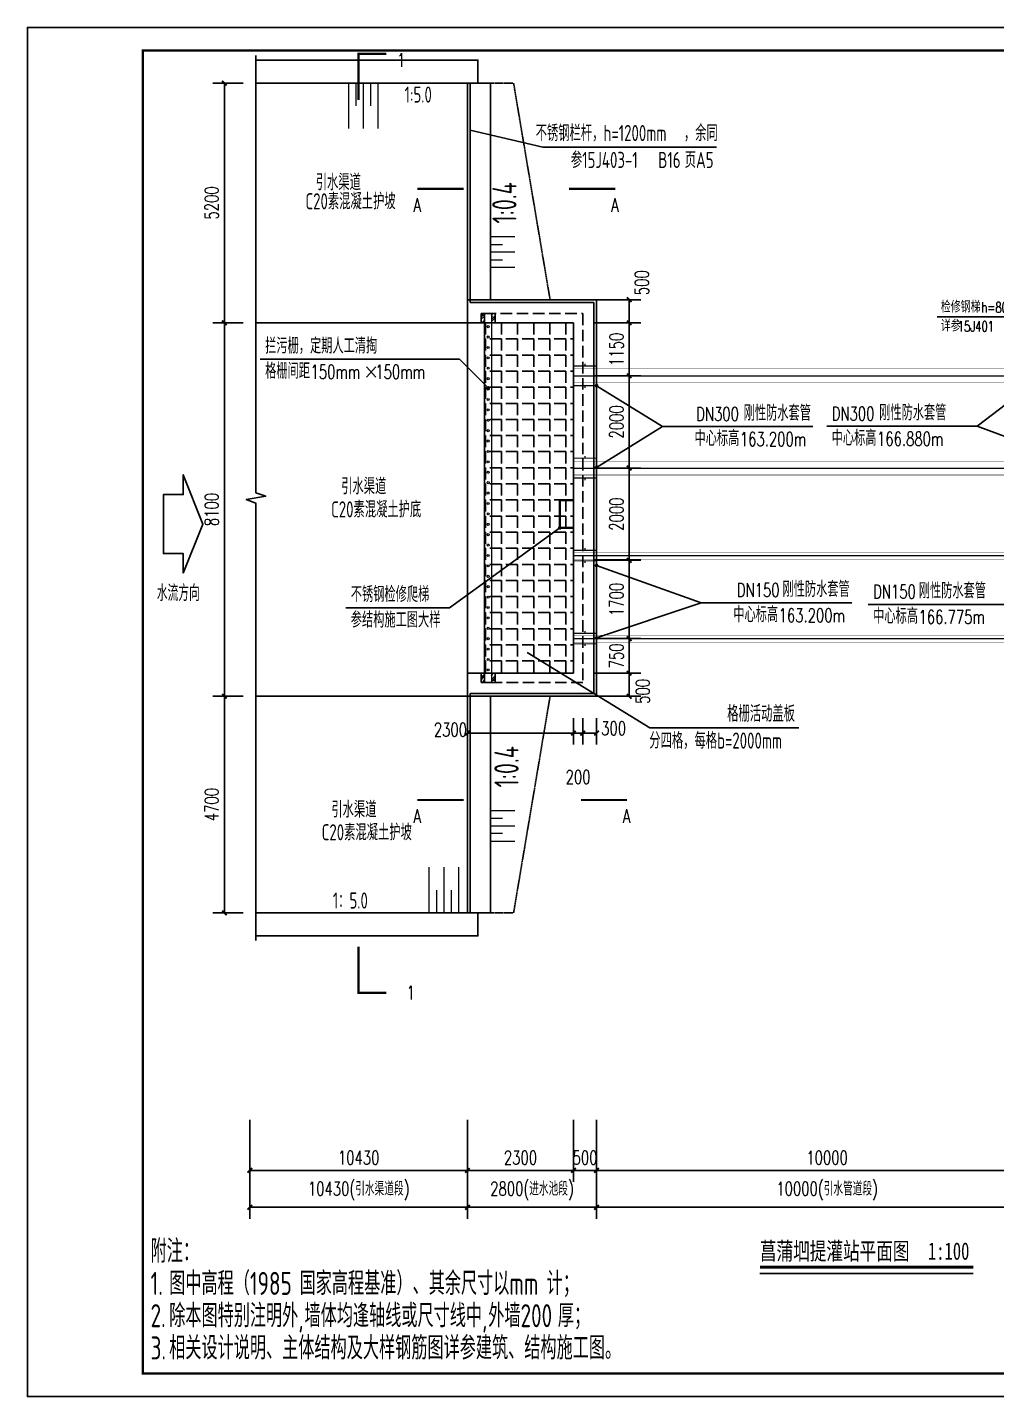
# Model space of a CAD drawing. Header units: millimetres. Extents: x -725 to 2274960, y -506 to 2980382.
# Drawn here: x 1991283 to 2012302, y 2656332 to 2686032 of the extents above; entities that cross this region are included whole.
import ezdxf
from ezdxf.enums import TextEntityAlignment as Align

# ---------------------------------------------------------------- set-up
doc = ezdxf.new("R2010")
doc.units = ezdxf.units.MM
doc.header["$LTSCALE"] = 1000
for name, pattern in [('ACAD_ISO04W100', [30.5, 24, -3, 0.5, -3]), ('DASH', [0.35, 0.25, -0.1]), ('DASHED', [0.75, 0.5, -0.25])]:
    doc.linetypes.add(name, pattern=pattern)
for name, color, linetype in [('1', 1, 'Continuous'), ('AXIS', 3, 'Continuous'), ('BZ', 7, 'Continuous'), ('DIM_LEAD', 3, 'Continuous'), ('DIM_SYMB', 3, 'Continuous'), ('DXPM', 4, 'Continuous'), ('PUB_DIM', 3, 'Continuous'), ('PUB_TITLE', 4, 'Continuous'), ('YHG_粗线', 6, 'Continuous'), ('YHJ_剖面_梁板', 4, 'Continuous'), ('YHJ_引出、索引', 3, 'Continuous'), ('YHJ_文字_公文、说明', 7, 'Continuous'), ('断面标高标注', 3, 'Continuous'), ('线框', 2, 'Continuous'), ('细线', 4, 'Continuous'), ('轮廓线', 2, 'Continuous'), ('附属构件', 6, 'Continuous')]:
    doc.layers.add(name, color=color, linetype=linetype)
for name, color, linetype, lineweight in [('中轴', 20, 'ACAD_ISO04W100', 9), ('文字', 4, 'Continuous', 0), ('管', 1, 'Continuous', 30)]:
    doc.layers.add(name, color=color, linetype=linetype, lineweight=lineweight)
doc.styles.add('_TCH_DIM', font='SIMPLEX', dxfattribs={"bigfont": 'GBCBIG'})
doc.styles.add('_TCH_DIM_T3', font='SIMPLEX', dxfattribs={"width": 0.705882, "bigfont": 'GBCBIG'})
doc.styles.add('_TCH_LABEL', font='COMPLEX', dxfattribs={"bigfont": 'GBCBIG'})
doc.styles.add('biaotilan', font='', dxfattribs={"width": 0.7})
doc.styles.add('TSSD_Rein', font='tssdeng.shx', dxfattribs={"width": 0.7, "bigfont": 'hztxt.shx'})
doc.styles.add('设计文字', font='ecidi_romand.shx', dxfattribs={"width": 0.8, "height": 3.5, "bigfont": 'ecidi_hzfs.shx'})
doc.styles.get('biaotilan').set_extended_font_data('SimSun')
doc.dimstyles.new('_TCH_ARCH&&100', dxfattribs={"dimtxt": 297.5, "dimasz": 100, "dimexe": 250, "dimexo": 300, "dimgap": 126.25, "dimtad": 1, "dimdec": 0, "dimzin": 0, "dimdsep": 46, "dimtxsty": '_TCH_DIM_T3', "dimblk": 'ARCHTICK', "dimcen": 0.09, "dimclrt": 7, "dimazin": 2, "dimtfac": 1, "dimtdec": 0, "dimtix": 1, "dimtmove": 2, "dimatfit": 3, "dimfxl": 75, "dimtolj": 1, "dimtzin": 0, "dimarcsym": 0})
doc.dimstyles.new('_TCH_ARCH_M_M&&100', dxfattribs={"dimtxt": 297.5, "dimasz": 100, "dimexe": 250, "dimexo": 300, "dimgap": 126.25, "dimtad": 1, "dimdec": 0, "dimzin": 0, "dimdsep": 46, "dimtxsty": '_TCH_DIM_T3', "dimblk": 'ARCHTICK', "dimcen": 0.09, "dimclrt": 7, "dimazin": 2, "dimtfac": 1, "dimtdec": 0, "dimtix": 1, "dimtmove": 2, "dimatfit": 3, "dimfxl": 75, "dimtolj": 1, "dimtzin": 0, "dimarcsym": 0})

# ---------------------------------------------------------------- blocks, each defined once
blk = doc.blocks.new('HAYJZ A3')
blk.add_lwpolyline([(4975, -403417), (46975, -403417), (46975, -433117), (4975, -433117), (4975, -403417)])
at = {"const_width": 50}
blk.add_lwpolyline([(7475, -403917), (46475, -403917), (46475, -432617), (7475, -432617), (7475, -403917)], dxfattribs=at)
at = {"layer": 'PUB_TITLE'}
blk.add_lwpolyline([(4975, -433117), (46975, -433117), (46975, -403417), (4975, -403417)], close=True, dxfattribs=at)
blk = doc.blocks.new('_ArchTick')
at = {"color": 0, "linetype": 'ByBlock', "const_width": 0.4}
blk.add_lwpolyline([(-0.5, -0.5), (0.5, 0.5)], dxfattribs=at)
blk = doc.blocks.new('*D461')
at = {"layer": 'AXIS', "color": 0, "lineweight": -2, "transparency": 16777216}
for p, q in [((1996107, 2662337), (1996107, 2660189)), ((2000826, 2662337), (2000826, 2660189)), ((1996107, 2660439), (2000826, 2660439))]:
    blk.add_line(p, q, dxfattribs=at)
at = {"layer": 'Defpoints', "color": 0, "transparency": 16777216}
for p in [(1996107, 2662637), (2000826, 2662637), (2000826, 2660439)]:
    blk.add_point(p, dxfattribs=at)
at = {"layer": 'AXIS', "color": 0, "lineweight": -2, "transparency": 16777216, "xscale": 100, "yscale": 100, "zscale": 100, "rotation": 180}
blk.add_blockref('_ArchTick', (1996107, 2660439), dxfattribs=at)
at = {"layer": 'AXIS', "color": 0, "lineweight": -2, "transparency": 16777216, "xscale": 100, "yscale": 100, "zscale": 100}
blk.add_blockref('_ArchTick', (2000826, 2660439), dxfattribs=at)
at = {"layer": 'AXIS', "color": 7, "transparency": 16777216, "insert": (1998467, 2660792), "char_height": 297.5, "attachment_point": 5, "style": '_TCH_DIM_T3'}
blk.add_mtext('\\A1;10430(引水渠道段)', dxfattribs=at)
blk = doc.blocks.new('*D462')
at = {"layer": 'AXIS', "color": 0, "lineweight": -2, "transparency": 16777216}
for p, q in [((2000826, 2662337), (2000826, 2660189)), ((2003626, 2662337), (2003626, 2660189)), ((2000826, 2660439), (2003626, 2660439))]:
    blk.add_line(p, q, dxfattribs=at)
at = {"layer": 'Defpoints', "color": 0, "transparency": 16777216}
for p in [(2000826, 2662637), (2003626, 2662637), (2003626, 2660439)]:
    blk.add_point(p, dxfattribs=at)
at = {"layer": 'AXIS', "color": 0, "lineweight": -2, "transparency": 16777216, "xscale": 100, "yscale": 100, "zscale": 100, "rotation": 180}
blk.add_blockref('_ArchTick', (2000826, 2660439), dxfattribs=at)
at = {"layer": 'AXIS', "color": 0, "lineweight": -2, "transparency": 16777216, "xscale": 100, "yscale": 100, "zscale": 100}
blk.add_blockref('_ArchTick', (2003626, 2660439), dxfattribs=at)
at = {"layer": 'AXIS', "color": 7, "transparency": 16777216, "insert": (2002226, 2660792), "char_height": 297.5, "attachment_point": 5, "style": '_TCH_DIM_T3'}
blk.add_mtext('\\A1;2800(进水池段)', dxfattribs=at)
blk = doc.blocks.new('*D463')
at = {"layer": 'AXIS', "color": 0, "lineweight": -2, "transparency": 16777216}
for p, q in [((2003626, 2662337), (2003626, 2660189)), ((2013626, 2662337), (2013626, 2660189)), ((2003626, 2660439), (2013626, 2660439))]:
    blk.add_line(p, q, dxfattribs=at)
at = {"layer": 'Defpoints', "color": 0, "transparency": 16777216}
for p in [(2003626, 2662637), (2013626, 2662637), (2013626, 2660439)]:
    blk.add_point(p, dxfattribs=at)
at = {"layer": 'AXIS', "color": 0, "lineweight": -2, "transparency": 16777216, "xscale": 100, "yscale": 100, "zscale": 100, "rotation": 180}
blk.add_blockref('_ArchTick', (2003626, 2660439), dxfattribs=at)
at = {"layer": 'AXIS', "color": 0, "lineweight": -2, "transparency": 16777216, "xscale": 100, "yscale": 100, "zscale": 100}
blk.add_blockref('_ArchTick', (2013626, 2660439), dxfattribs=at)
at = {"layer": 'AXIS', "color": 7, "transparency": 16777216, "insert": (2008626, 2660792), "char_height": 297.5, "attachment_point": 5, "style": '_TCH_DIM_T3'}
blk.add_mtext('\\A1;10000(引水管道段)', dxfattribs=at)
blk = doc.blocks.new('*D465')
at = {"layer": 'AXIS', "color": 0, "lineweight": -2, "transparency": 16777216}
for p, q in [((1996107, 2662337), (1996107, 2660989)), ((2000826, 2662337), (2000826, 2660989)), ((1996107, 2661239), (2000826, 2661239))]:
    blk.add_line(p, q, dxfattribs=at)
at = {"layer": 'Defpoints', "color": 0, "transparency": 16777216}
for p in [(1996107, 2662637), (2000826, 2662637), (2000826, 2661239)]:
    blk.add_point(p, dxfattribs=at)
at = {"layer": 'AXIS', "color": 0, "lineweight": -2, "transparency": 16777216, "xscale": 100, "yscale": 100, "zscale": 100, "rotation": 180}
blk.add_blockref('_ArchTick', (1996107, 2661239), dxfattribs=at)
at = {"layer": 'AXIS', "color": 0, "lineweight": -2, "transparency": 16777216, "xscale": 100, "yscale": 100, "zscale": 100}
blk.add_blockref('_ArchTick', (2000826, 2661239), dxfattribs=at)
at = {"layer": 'AXIS', "color": 7, "transparency": 16777216, "insert": (1998467, 2661514), "char_height": 297.5, "attachment_point": 5, "style": '_TCH_DIM_T3'}
blk.add_mtext('\\A1;10430', dxfattribs=at)
blk = doc.blocks.new('*D466')
at = {"layer": 'AXIS', "color": 0, "lineweight": -2, "transparency": 16777216}
for p, q in [((2000826, 2662337), (2000826, 2660989)), ((2003126, 2662337), (2003126, 2660989)), ((2000826, 2661239), (2003126, 2661239))]:
    blk.add_line(p, q, dxfattribs=at)
at = {"layer": 'Defpoints', "color": 0, "transparency": 16777216}
for p in [(2000826, 2662637), (2003126, 2662637), (2003126, 2661239)]:
    blk.add_point(p, dxfattribs=at)
at = {"layer": 'AXIS', "color": 0, "lineweight": -2, "transparency": 16777216, "xscale": 100, "yscale": 100, "zscale": 100, "rotation": 180}
blk.add_blockref('_ArchTick', (2000826, 2661239), dxfattribs=at)
at = {"layer": 'AXIS', "color": 0, "lineweight": -2, "transparency": 16777216, "xscale": 100, "yscale": 100, "zscale": 100}
blk.add_blockref('_ArchTick', (2003126, 2661239), dxfattribs=at)
at = {"layer": 'AXIS', "color": 7, "transparency": 16777216, "insert": (2001976, 2661514), "char_height": 297.5, "attachment_point": 5, "style": '_TCH_DIM_T3'}
blk.add_mtext('\\A1;2300', dxfattribs=at)
blk = doc.blocks.new('*D467')
at = {"layer": 'AXIS', "color": 0, "lineweight": -2, "transparency": 16777216}
for p, q in [((2003126, 2662337), (2003126, 2660989)), ((2003626, 2662337), (2003626, 2660989)), ((2003126, 2661239), (2003026, 2661239)), ((2003126, 2661239), (2003626, 2661239)), ((2003626, 2661239), (2003726, 2661239))]:
    blk.add_line(p, q, dxfattribs=at)
at = {"layer": 'Defpoints', "color": 0, "transparency": 16777216}
for p in [(2003126, 2662637), (2003626, 2662637), (2003626, 2661239)]:
    blk.add_point(p, dxfattribs=at)
at = {"layer": 'AXIS', "color": 0, "lineweight": -2, "transparency": 16777216, "xscale": 100, "yscale": 100, "zscale": 100}
blk.add_blockref('_ArchTick', (2003126, 2661239), dxfattribs=at)
at = {"layer": 'AXIS', "color": 0, "lineweight": -2, "transparency": 16777216, "xscale": 100, "yscale": 100, "zscale": 100, "rotation": 180}
blk.add_blockref('_ArchTick', (2003626, 2661239), dxfattribs=at)
at = {"layer": 'AXIS', "color": 7, "transparency": 16777216, "insert": (2003376, 2661514), "char_height": 297.5, "attachment_point": 5, "style": '_TCH_DIM_T3'}
blk.add_mtext('\\A1;500', dxfattribs=at)
blk = doc.blocks.new('*D468')
at = {"layer": 'AXIS', "color": 0, "lineweight": -2, "transparency": 16777216}
for p, q in [((2003626, 2662337), (2003626, 2660989)), ((2013626, 2662337), (2013626, 2660989)), ((2003626, 2661239), (2013626, 2661239))]:
    blk.add_line(p, q, dxfattribs=at)
at = {"layer": 'Defpoints', "color": 0, "transparency": 16777216}
for p in [(2003626, 2662637), (2013626, 2662637), (2013626, 2661239)]:
    blk.add_point(p, dxfattribs=at)
at = {"layer": 'AXIS', "color": 0, "lineweight": -2, "transparency": 16777216, "xscale": 100, "yscale": 100, "zscale": 100, "rotation": 180}
blk.add_blockref('_ArchTick', (2003626, 2661239), dxfattribs=at)
at = {"layer": 'AXIS', "color": 0, "lineweight": -2, "transparency": 16777216, "xscale": 100, "yscale": 100, "zscale": 100}
blk.add_blockref('_ArchTick', (2013626, 2661239), dxfattribs=at)
at = {"layer": 'AXIS', "color": 7, "transparency": 16777216, "insert": (2008626, 2661514), "char_height": 297.5, "attachment_point": 5, "style": '_TCH_DIM_T3'}
blk.add_mtext('\\A1;10000', dxfattribs=at)
blk = doc.blocks.new('*D519')
at = {"layer": 'AXIS', "color": 0, "lineweight": -2, "transparency": 16777216}
for p, q in [((2003326, 2671052), (2003326, 2670474)), ((2003626, 2671052), (2003626, 2670474)), ((2003326, 2670724), (2003626, 2670724))]:
    blk.add_line(p, q, dxfattribs=at)
at = {"layer": 'Defpoints', "color": 0, "transparency": 16777216}
for p in [(2003326, 2671352), (2003626, 2671352), (2003626, 2670724)]:
    blk.add_point(p, dxfattribs=at)
at = {"layer": 'AXIS', "color": 0, "lineweight": -2, "transparency": 16777216, "xscale": 100, "yscale": 100, "zscale": 100, "rotation": 180}
blk.add_blockref('_ArchTick', (2003326, 2670724), dxfattribs=at)
at = {"layer": 'AXIS', "color": 0, "lineweight": -2, "transparency": 16777216, "xscale": 100, "yscale": 100, "zscale": 100}
blk.add_blockref('_ArchTick', (2003626, 2670724), dxfattribs=at)
at = {"layer": 'AXIS', "color": 7, "transparency": 16777216, "insert": (2003996, 2670828), "char_height": 297.5, "attachment_point": 5, "style": '_TCH_DIM_T3'}
blk.add_mtext('\\A1;300', dxfattribs=at)
blk = doc.blocks.new('*D520')
at = {"layer": 'AXIS', "color": 0, "lineweight": -2, "transparency": 16777216}
for p, q in [((2003126, 2671052), (2003126, 2670474)), ((2003326, 2671052), (2003326, 2670474)), ((2003126, 2670724), (2003026, 2670724)), ((2003126, 2670724), (2003326, 2670724)), ((2003326, 2670724), (2003426, 2670724))]:
    blk.add_line(p, q, dxfattribs=at)
at = {"layer": 'Defpoints', "color": 0, "transparency": 16777216}
for p in [(2003126, 2671352), (2003326, 2671352), (2003326, 2670724)]:
    blk.add_point(p, dxfattribs=at)
at = {"layer": 'AXIS', "color": 0, "lineweight": -2, "transparency": 16777216, "xscale": 100, "yscale": 100, "zscale": 100}
blk.add_blockref('_ArchTick', (2003126, 2670724), dxfattribs=at)
at = {"layer": 'AXIS', "color": 0, "lineweight": -2, "transparency": 16777216, "xscale": 100, "yscale": 100, "zscale": 100, "rotation": 180}
blk.add_blockref('_ArchTick', (2003326, 2670724), dxfattribs=at)
at = {"layer": 'AXIS', "color": 7, "transparency": 16777216, "insert": (2003226, 2669774), "char_height": 297.5, "attachment_point": 5, "style": '_TCH_DIM_T3'}
blk.add_mtext('\\A1;200', dxfattribs=at)
blk = doc.blocks.new('*D521')
at = {"layer": 'AXIS', "color": 0, "lineweight": -2, "transparency": 16777216}
for p, q in [((2000826, 2671052), (2000826, 2670474)), ((2003126, 2671052), (2003126, 2670474)), ((2000826, 2670724), (2003126, 2670724))]:
    blk.add_line(p, q, dxfattribs=at)
at = {"layer": 'Defpoints', "color": 0, "transparency": 16777216}
for p in [(2000826, 2671352), (2003126, 2671352), (2003126, 2670724)]:
    blk.add_point(p, dxfattribs=at)
at = {"layer": 'AXIS', "color": 0, "lineweight": -2, "transparency": 16777216, "xscale": 100, "yscale": 100, "zscale": 100, "rotation": 180}
blk.add_blockref('_ArchTick', (2000826, 2670724), dxfattribs=at)
at = {"layer": 'AXIS', "color": 0, "lineweight": -2, "transparency": 16777216, "xscale": 100, "yscale": 100, "zscale": 100}
blk.add_blockref('_ArchTick', (2003126, 2670724), dxfattribs=at)
at = {"layer": 'AXIS', "color": 7, "transparency": 16777216, "insert": (2000456, 2670797), "char_height": 297.5, "attachment_point": 5, "style": '_TCH_DIM_T3'}
blk.add_mtext('\\A1;2300', dxfattribs=at)
blk = doc.blocks.new('*D522')
at = {"layer": 'AXIS', "color": 0, "lineweight": -2, "transparency": 16777216}
for p, q in [((2003589, 2680124), (2004583, 2680124)), ((2004333, 2679624), (2004333, 2680124)), ((2003589, 2679624), (2004583, 2679624))]:
    blk.add_line(p, q, dxfattribs=at)
at = {"layer": 'Defpoints', "color": 0, "transparency": 16777216}
for p in [(2003289, 2680124), (2004333, 2680124), (2003289, 2679624)]:
    blk.add_point(p, dxfattribs=at)
at = {"layer": 'AXIS', "color": 0, "lineweight": -2, "transparency": 16777216, "xscale": 100, "yscale": 100, "zscale": 100}
for p, rotation in [((2004333, 2680124), 90), ((2004333, 2679624), 270)]:
    blk.add_blockref('_ArchTick', p, dxfattribs=dict(at, rotation=rotation))
at = {"layer": 'AXIS', "color": 7, "transparency": 16777216, "insert": (2004608, 2680494), "char_height": 297.5, "attachment_point": 5, "rotation": 90, "style": '_TCH_DIM_T3'}
blk.add_mtext('\\A1;500', dxfattribs=at)
blk = doc.blocks.new('*D523')
at = {"layer": 'AXIS', "color": 0, "lineweight": -2, "transparency": 16777216}
for p, q in [((2003589, 2679624), (2004583, 2679624)), ((2004333, 2678474), (2004333, 2679624)), ((2003589, 2678474), (2004583, 2678474))]:
    blk.add_line(p, q, dxfattribs=at)
at = {"layer": 'Defpoints', "color": 0, "transparency": 16777216}
for p in [(2003289, 2679624), (2004333, 2679624), (2003289, 2678474)]:
    blk.add_point(p, dxfattribs=at)
at = {"layer": 'AXIS', "color": 0, "lineweight": -2, "transparency": 16777216, "xscale": 100, "yscale": 100, "zscale": 100}
for p, rotation in [((2004333, 2679624), 90), ((2004333, 2678474), 270)]:
    blk.add_blockref('_ArchTick', p, dxfattribs=dict(at, rotation=rotation))
at = {"layer": 'AXIS', "color": 7, "transparency": 16777216, "insert": (2004058, 2679049), "char_height": 297.5, "attachment_point": 5, "rotation": 90, "style": '_TCH_DIM_T3'}
blk.add_mtext('\\A1;1150', dxfattribs=at)
blk = doc.blocks.new('*D524')
at = {"layer": 'AXIS', "color": 0, "lineweight": -2, "transparency": 16777216}
for p, q in [((2003589, 2678474), (2004583, 2678474)), ((2004333, 2676474), (2004333, 2678474)), ((2003589, 2676474), (2004583, 2676474))]:
    blk.add_line(p, q, dxfattribs=at)
at = {"layer": 'Defpoints', "color": 0, "transparency": 16777216}
for p in [(2003289, 2678474), (2004333, 2678474), (2003289, 2676474)]:
    blk.add_point(p, dxfattribs=at)
at = {"layer": 'AXIS', "color": 0, "lineweight": -2, "transparency": 16777216, "xscale": 100, "yscale": 100, "zscale": 100}
for p, rotation in [((2004333, 2678474), 90), ((2004333, 2676474), 270)]:
    blk.add_blockref('_ArchTick', p, dxfattribs=dict(at, rotation=rotation))
at = {"layer": 'AXIS', "color": 7, "transparency": 16777216, "insert": (2004058, 2677474), "char_height": 297.5, "attachment_point": 5, "rotation": 90, "style": '_TCH_DIM_T3'}
blk.add_mtext('\\A1;2000', dxfattribs=at)
blk = doc.blocks.new('*D525')
at = {"layer": 'AXIS', "color": 0, "lineweight": -2, "transparency": 16777216}
for p, q in [((2003589, 2676474), (2004583, 2676474)), ((2004333, 2674474), (2004333, 2676474)), ((2003589, 2674474), (2004583, 2674474))]:
    blk.add_line(p, q, dxfattribs=at)
at = {"layer": 'Defpoints', "color": 0, "transparency": 16777216}
for p in [(2003289, 2676474), (2004333, 2676474), (2003289, 2674474)]:
    blk.add_point(p, dxfattribs=at)
at = {"layer": 'AXIS', "color": 0, "lineweight": -2, "transparency": 16777216, "xscale": 100, "yscale": 100, "zscale": 100}
for p, rotation in [((2004333, 2676474), 90), ((2004333, 2674474), 270)]:
    blk.add_blockref('_ArchTick', p, dxfattribs=dict(at, rotation=rotation))
at = {"layer": 'AXIS', "color": 7, "transparency": 16777216, "insert": (2004058, 2675474), "char_height": 297.5, "attachment_point": 5, "rotation": 90, "style": '_TCH_DIM_T3'}
blk.add_mtext('\\A1;2000', dxfattribs=at)
blk = doc.blocks.new('*D526')
at = {"layer": 'AXIS', "color": 0, "lineweight": -2, "transparency": 16777216}
for p, q in [((2003589, 2674474), (2004583, 2674474)), ((2004333, 2672774), (2004333, 2674474)), ((2003589, 2672774), (2004583, 2672774))]:
    blk.add_line(p, q, dxfattribs=at)
at = {"layer": 'Defpoints', "color": 0, "transparency": 16777216}
for p in [(2003289, 2674474), (2004333, 2674474), (2003289, 2672774)]:
    blk.add_point(p, dxfattribs=at)
at = {"layer": 'AXIS', "color": 0, "lineweight": -2, "transparency": 16777216, "xscale": 100, "yscale": 100, "zscale": 100}
for p, rotation in [((2004333, 2674474), 90), ((2004333, 2672774), 270)]:
    blk.add_blockref('_ArchTick', p, dxfattribs=dict(at, rotation=rotation))
at = {"layer": 'AXIS', "color": 7, "transparency": 16777216, "insert": (2004058, 2673624), "char_height": 297.5, "attachment_point": 5, "rotation": 90, "style": '_TCH_DIM_T3'}
blk.add_mtext('\\A1;1700', dxfattribs=at)
blk = doc.blocks.new('*D527')
at = {"layer": 'AXIS', "color": 0, "lineweight": -2, "transparency": 16777216}
for p, q in [((2003589, 2672774), (2004583, 2672774)), ((2004333, 2672774), (2004333, 2672874)), ((2004333, 2672024), (2004333, 2672774)), ((2003589, 2672024), (2004583, 2672024)), ((2004333, 2672024), (2004333, 2671924))]:
    blk.add_line(p, q, dxfattribs=at)
at = {"layer": 'Defpoints', "color": 0, "transparency": 16777216}
for p in [(2003289, 2672774), (2004333, 2672774), (2003289, 2672024)]:
    blk.add_point(p, dxfattribs=at)
at = {"layer": 'AXIS', "color": 0, "lineweight": -2, "transparency": 16777216, "xscale": 100, "yscale": 100, "zscale": 100}
for p, rotation in [((2004333, 2672774), 270), ((2004333, 2672024), 90)]:
    blk.add_blockref('_ArchTick', p, dxfattribs=dict(at, rotation=rotation))
at = {"layer": 'AXIS', "color": 7, "transparency": 16777216, "insert": (2004058, 2672399), "char_height": 297.5, "attachment_point": 5, "rotation": 90, "style": '_TCH_DIM_T3'}
blk.add_mtext('\\A1;750', dxfattribs=at)
blk = doc.blocks.new('*D528')
at = {"layer": 'AXIS', "color": 0, "lineweight": -2, "transparency": 16777216}
for p, q in [((2003589, 2672024), (2004583, 2672024)), ((2004333, 2671524), (2004333, 2672024)), ((2003589, 2671524), (2004583, 2671524))]:
    blk.add_line(p, q, dxfattribs=at)
at = {"layer": 'Defpoints', "color": 0, "transparency": 16777216}
for p in [(2003289, 2672024), (2004333, 2672024), (2003289, 2671524)]:
    blk.add_point(p, dxfattribs=at)
at = {"layer": 'AXIS', "color": 0, "lineweight": -2, "transparency": 16777216, "xscale": 100, "yscale": 100, "zscale": 100}
for p, rotation in [((2004333, 2672024), 90), ((2004333, 2671524), 270)]:
    blk.add_blockref('_ArchTick', p, dxfattribs=dict(at, rotation=rotation))
at = {"layer": 'AXIS', "color": 7, "transparency": 16777216, "insert": (2004629, 2671629), "char_height": 297.5, "attachment_point": 5, "rotation": 90, "style": '_TCH_DIM_T3'}
blk.add_mtext('\\A1;500', dxfattribs=at)
blk = doc.blocks.new('*D529')
at = {"layer": 'Defpoints', "color": 0, "transparency": 16777216}
for p in [(1995555, 2684824), (1996261, 2684824), (1996261, 2679624)]:
    blk.add_point(p, dxfattribs=at)
at = {"layer": 'PUB_DIM', "color": 0, "lineweight": -2, "transparency": 16777216}
for p, q in [((1995961, 2684824), (1995305, 2684824)), ((1995555, 2679624), (1995555, 2684824)), ((1995961, 2679624), (1995305, 2679624))]:
    blk.add_line(p, q, dxfattribs=at)
at = {"layer": 'PUB_DIM', "color": 0, "lineweight": -2, "transparency": 16777216, "xscale": 100, "yscale": 100, "zscale": 100}
for p, rotation in [((1995555, 2684824), 90), ((1995555, 2679624), 270)]:
    blk.add_blockref('_ArchTick', p, dxfattribs=dict(at, rotation=rotation))
at = {"layer": 'PUB_DIM', "color": 7, "transparency": 16777216, "insert": (1995280, 2682224), "char_height": 297.5, "attachment_point": 5, "rotation": 90, "style": '_TCH_DIM_T3'}
blk.add_mtext('\\A1;5200', dxfattribs=at)
blk = doc.blocks.new('*D530')
at = {"layer": 'Defpoints', "color": 0, "transparency": 16777216}
for p in [(1995555, 2679624), (1996261, 2679624), (1996261, 2671524)]:
    blk.add_point(p, dxfattribs=at)
at = {"layer": 'PUB_DIM', "color": 0, "lineweight": -2, "transparency": 16777216}
for p, q in [((1995961, 2679624), (1995305, 2679624)), ((1995555, 2671524), (1995555, 2679624)), ((1995961, 2671524), (1995305, 2671524))]:
    blk.add_line(p, q, dxfattribs=at)
at = {"layer": 'PUB_DIM', "color": 0, "lineweight": -2, "transparency": 16777216, "xscale": 100, "yscale": 100, "zscale": 100}
for p, rotation in [((1995555, 2679624), 90), ((1995555, 2671524), 270)]:
    blk.add_blockref('_ArchTick', p, dxfattribs=dict(at, rotation=rotation))
at = {"layer": 'PUB_DIM', "color": 7, "transparency": 16777216, "insert": (1995280, 2675574), "char_height": 297.5, "attachment_point": 5, "rotation": 90, "style": '_TCH_DIM_T3'}
blk.add_mtext('\\A1;8100', dxfattribs=at)
blk = doc.blocks.new('*D531')
at = {"layer": 'Defpoints', "color": 0, "transparency": 16777216}
for p in [(1995555, 2671524), (1996261, 2671524), (1996261, 2666824)]:
    blk.add_point(p, dxfattribs=at)
at = {"layer": 'PUB_DIM', "color": 0, "lineweight": -2, "transparency": 16777216}
for p, q in [((1995961, 2671524), (1995305, 2671524)), ((1995555, 2666824), (1995555, 2671524)), ((1995961, 2666824), (1995305, 2666824))]:
    blk.add_line(p, q, dxfattribs=at)
at = {"layer": 'PUB_DIM', "color": 0, "lineweight": -2, "transparency": 16777216, "xscale": 100, "yscale": 100, "zscale": 100}
for p, rotation in [((1995555, 2671524), 90), ((1995555, 2666824), 270)]:
    blk.add_blockref('_ArchTick', p, dxfattribs=dict(at, rotation=rotation))
at = {"layer": 'PUB_DIM', "color": 7, "transparency": 16777216, "insert": (1995280, 2669174), "char_height": 297.5, "attachment_point": 5, "rotation": 90, "style": '_TCH_DIM_T3'}
blk.add_mtext('\\A1;4700', dxfattribs=at)

msp = doc.modelspace()

# ---------------------------------------------------------------- hatches: boundary and pattern name
h = msp.add_hatch()
h.set_pattern_fill('ANGLE', color=8, scale=100, angle=-180)
h.set_pattern_definition([(180, (2258962.54, 2586024.18), (-1e-13, -349.25), [254, -95.25]), (270, (2258962.54, 2586024.18), (349.25, -1e-13), [254, -95.25])])
h.paths.add_polyline_path([(2003126.4951, 2679624.1286), (2001196.2298, 2679624.1286), (2001196.2298, 2672024.1286), (2003126.4951, 2672024.1286)])
at = {"layer": '细线', "linetype": 'Continuous', "lineweight": 0, "ltscale": 0.5}
h = msp.add_hatch(dxfattribs=at)
h.set_pattern_fill('AR-CONC', color=8, angle=-180)
h.set_pattern_definition([(230, (2006303.59, 2613753.8), (-182.18467, 15.9391), [19.05, -209.55]), (175, (2006303.59, 2613753.8), (35.2434, -191.05685), [15.24, -167.6406]), (280.45144, (2006288.4, 2613755.13), (-146.94125, -175.11775), [16.19, -178.09024]), (226.1842, (2006303.59, 2613703), (-271.07904, 42.0423), [28.575, -314.325]), (276.63556, (2006281, 2613706.5), (-237.4041, -247.4261), [24.285, -267.1356]), (171.18415, (2006303.6, 2613703), (-237.4041, -247.4261), [22.86, -251.4597]), (201, (2006278.19, 2613715.7), (-151.6144, 102.2652), [19.05, -209.55]), (146, (2006278.19, 2613715.7), (-61.80203, -184.18797), [15.24, -167.64]), (251.45144, (2006265.55, 2613724.22), (-213.4164, -81.92277), [16.19, -178.08994]), (217.5, (2006303.59, 2613753.8), (-3.088603, -84.55504), [0, -165.608, 0, -170.18, 0, -168.275]), (187.5, (2006303.59, 2613753.8), (-66.81966, -100.18057), [0, -97.028, 0, -161.798, 0, -64.135]), (147.5, (2006360.23, 2613753.8), (-135.590595, 5.728744), [0, -63.5, 0, -198.12, 0, -262.89]), (137.5, (2006385.63, 2613753.8), (-148.12918, -25.4265), [0, -82.55, 0, -131.572, 0, -186.69])])
h.paths.add_polyline_path([(2001426.4951, 2679824.1286), (2001346.2298, 2679824.1286), (2001346.2298, 2679624.1286), (2001426.4951, 2679624.1286)])
h.paths.add_polyline_path([(2001196.2298, 2679824.1286), (2001126.4951, 2679824.1286), (2001126.4951, 2679624.1286), (2001196.2298, 2679624.1286)])
h = msp.add_hatch(dxfattribs=at)
h.set_pattern_fill('ANSI32', color=8, scale=10, angle=-180)
h.set_pattern_definition([(225, (2006303.59, 2613753.8), (67.35192, -67.35192), []), (225, (2006258.69, 2613753.8), (67.35192, -67.35192), [])])
h.paths.add_polyline_path([(2001196.2298, 2679824.1286), (2001126.4951, 2679824.1286), (2001126.4951, 2679624.1286), (2001196.2298, 2679624.1286)])
h.paths.add_polyline_path([(2001426.4951, 2679824.1286), (2001346.2298, 2679824.1286), (2001346.2298, 2679624.1286), (2001426.4951, 2679624.1286)])
h = msp.add_hatch(dxfattribs=at)
h.set_pattern_fill('AR-CONC', color=8, angle=-180)
h.set_pattern_definition([(230, (2006303.59, 2626553.8), (-182.18467, 15.9391), [19.05, -209.55]), (175, (2006303.59, 2626553.8), (35.2434, -191.05685), [15.24, -167.6406]), (280.45144, (2006288.4, 2626555.13), (-146.94125, -175.11775), [16.19, -178.09024]), (226.1842, (2006303.59, 2626503), (-271.079, 42.0423), [28.575, -314.325]), (276.63556, (2006281, 2626506.5), (-237.4041, -247.4261), [24.285, -267.1356]), (171.18415, (2006303.6, 2626503), (-237.4041, -247.4261), [22.86, -251.4597]), (201, (2006278.19, 2626515.7), (-151.6144, 102.2652), [19.05, -209.55]), (146, (2006278.19, 2626515.7), (-61.802, -184.188), [15.24, -167.64]), (251.45144, (2006265.55, 2626524.22), (-213.4164, -81.9228), [16.19, -178.08994]), (217.5, (2006303.59, 2626553.8), (-3.0886, -84.55504), [0, -165.608, 0, -170.18, 0, -168.275]), (187.5, (2006303.59, 2626553.8), (-66.81966, -100.18057), [0, -97.028, 0, -161.798, 0, -64.135]), (147.5, (2006360.23, 2626553.8), (-135.5906, 5.72874), [0, -63.5, 0, -198.12, 0, -262.89]), (137.5, (2006385.63, 2626553.8), (-148.12918, -25.4265), [0, -82.55, 0, -131.572, 0, -186.69])])
h.paths.add_polyline_path([(2001426.4951, 2672024.1286), (2001346.2298, 2672024.1286), (2001346.2298, 2671824.1286), (2001426.4951, 2671824.1286)])
h.paths.add_polyline_path([(2001196.2298, 2672024.1286), (2001126.4951, 2672024.1286), (2001126.4951, 2671824.1286), (2001196.2298, 2671824.1286)])
h = msp.add_hatch(dxfattribs=at)
h.set_pattern_fill('ANSI32', color=8, scale=10, angle=-180)
h.set_pattern_definition([(225, (2006303.59, 2626553.8), (67.35192, -67.35192), []), (225, (2006258.69, 2626553.8), (67.35192, -67.35192), [])])
h.paths.add_polyline_path([(2001196.2298, 2672024.1286), (2001126.4951, 2672024.1286), (2001126.4951, 2671824.1286), (2001196.2298, 2671824.1286)])
h.paths.add_polyline_path([(2001426.4951, 2672024.1286), (2001346.2298, 2672024.1286), (2001346.2298, 2671824.1286), (2001426.4951, 2671824.1286)])

# ---------------------------------------------------------------- linework, layer by layer
at = {"layer": '1'}
for p, q in [((2001126.4951, 2679824.1286), (2001426.4951, 2679824.1286)), ((2001126.4951, 2671824.1286), (2001426.4951, 2671824.1286))]:
    msp.add_line(p, q, dxfattribs=at)
at = {"layer": 'AXIS'}
for p, q in [((2000654.7573, 2678833.946), (1996334.3608, 2678833.946)), ((2001276.7859, 2678210.3388), (2000654.7573, 2678833.946)), ((2013626.4951, 2678724.1286), (2011881.3501, 2677379.6988)), ((2003626.7782, 2678260.6895), (2005056.3017, 2677372.4447)), ((2003626.4951, 2676487.5676), (2005056.3017, 2677372.4447)), ((2005056.3017, 2677372.4447), (2008317.7903, 2677372.4447)), ((2011881.3501, 2677379.6988), (2008619.8614, 2677379.6988)), ((2013640.0787, 2676724.8235), (2011881.3501, 2677379.6988)), ((2003626.4951, 2674360.6895), (2005897.9041, 2673550.4128)), ((2003626.7782, 2672787.5676), (2005897.9041, 2673550.4128)), ((2005897.9041, 2673550.4128), (2009159.3928, 2673550.4128)), ((2012780.4441, 2673517.1115), (2009518.9555, 2673517.1115))]:
    msp.add_line(p, q, dxfattribs=at)
at = {"layer": 'AXIS', "const_width": 40}
for points in [[(2001290.9101, 2678196.1787, 1), (2001262.6617, 2678224.4988, 1)], [(2003609.7905, 2678271.245, 1), (2003643.7659, 2678250.1341, 1)], [(2003609.4885, 2676477.0426, 1), (2003643.5017, 2676498.0927, 1)], [(2003607.6578, 2674367.4093, 1), (2003645.3324, 2674353.9697, 1)], [(2003607.8191, 2672781.1995, 1), (2003645.7373, 2672793.9358, 1)]]:
    msp.add_lwpolyline(points, format="xyb", close=True, dxfattribs=at)
at = {"layer": 'BZ', "color": 3, "flags": 128}
msp.add_lwpolyline([(1994661.7421, 2674190.3115), (1994661.7421, 2674617.7283), (1994234.3253, 2674617.7283), (1994234.3253, 2675899.9787), (1994661.7421, 2675899.9787), (1994661.7421, 2676327.3955), (1995089.1589, 2675258.8535)], close=True, dxfattribs=at)
at = {"layer": 'DIM_LEAD'}
for p, q in [((2000886.4951, 2683802.3736), (2002463.4108, 2683436.8495)), ((2002463.4108, 2683436.8495), (2006227.8293, 2683436.8495)), ((2002826.4951, 2675174.1286), (2000434.5102, 2673439.1255)), ((2000434.5102, 2673439.1255), (1998190.9982, 2673439.1255)), ((2002119.3936, 2672472.5974), (2004781.4658, 2670842.0941)), ((2004781.4658, 2670842.0941), (2008012.683, 2670842.0941))]:
    msp.add_line(p, q, dxfattribs=at)
at = {"layer": 'DIM_LEAD', "const_width": 40}
msp.add_lwpolyline([(2002842.6847, 2675185.8715, 1), (2002810.3055, 2675162.3856, 1)], format="xyb", close=True, dxfattribs=at)
at = {"layer": 'DIM_SYMB'}
for points, const_width in [([(1998466.755, 2684455.9123), (1998466.755, 2685455.9123), (1999066.755, 2685455.9123)], 50), ([(1999741.6186, 2682531.0668), (2000741.6186, 2682531.0668)], 50), ([(2003029.8822, 2682531.0668), (2004029.8822, 2682531.0668)], 50), ([(1999741.6186, 2669273.334), (2000741.6186, 2669273.334)], 50), ([(2003286.4447, 2669273.334), (2004286.4447, 2669273.334)], 50), ([(1999066.755, 2665092.3705), (1998466.755, 2665092.3705), (1998466.755, 2666092.3705)], 50), ([(2007167.2764, 2659139.9167), (2011795.3354, 2659139.9167)], 70)]:
    msp.add_lwpolyline(points, dxfattribs=dict(at, const_width=const_width))
for points in [[(1996240.6077, 2666224.1286), (1996240.6077, 2675711.6286), (1996030.6077, 2675788.0623), (1996450.6077, 2675862.1197), (1996240.6077, 2675936.6286), (1996240.6077, 2685424.1286)], [(2007167.2764, 2658999.9167), (2011795.3354, 2658999.9167)]]:
    msp.add_lwpolyline(points, dxfattribs=at)
at = {"layer": 'DXPM', "color": 4, "linetype": 'DASHED', "ltscale": 0.03, "flags": 128}
for points in [[(2001326.4951, 2684824.1286), (2001826.4951, 2684824.1286), (2002618.2598, 2680124.1286)], [(2001326.4951, 2666824.1286), (2001826.4951, 2666824.1286), (2002618.2598, 2671524.1286)]]:
    msp.add_lwpolyline(points, dxfattribs=at)
at = {"layer": 'YHG_粗线'}
for points in [[(2000886.4951, 2680064.1286), (2000886.4951, 2684824.1286)], [(2000886.4951, 2671584.1286), (2003566.4951, 2671584.1286), (2003566.4951, 2680064.1286), (2000886.4951, 2680064.1286)], [(2000886.4951, 2666824.1286), (2000886.4951, 2671584.1286)]]:
    msp.add_lwpolyline(points, dxfattribs=at)
at = {"layer": 'YHJ_剖面_梁板', "color": 14, "const_width": 50}
msp.add_lwpolyline([(2003126.4951, 2675774.1286), (2002826.4951, 2675774.1286), (2002826.4951, 2675174.1286), (2003126.4951, 2675174.1286)], dxfattribs=at)
at = {"layer": 'YHJ_引出、索引'}
msp.add_line((2013255.9409, 2679751.8074), (2011013.435, 2679751.8074), dxfattribs=at)
at = {"layer": '中轴', "color": 8, "ltscale": 10}
for p, q in [((2003126.4951, 2678474.1286), (2013626.4951, 2678474.1286)), ((2003126.4951, 2676474.1286), (2013626.4951, 2676474.1286)), ((2003126.4951, 2674574.1286), (2013626.4951, 2674574.1286)), ((2003126.4951, 2672774.1286), (2013626.4951, 2672774.1286))]:
    msp.add_line(p, q, dxfattribs=at)
at = {"layer": '文字'}
for p, q in [((1998251.2073, 2683835.3752), (1998251.2073, 2684824.1286)), ((1998411.5283, 2684329.7519), (1998411.5283, 2684824.1286)), ((1998571.8493, 2683835.3752), (1998571.8493, 2684824.1286)), ((1998732.1703, 2684329.7519), (1998732.1703, 2684824.1286)), ((1998892.4913, 2683835.3752), (1998892.4913, 2684824.1286)), ((1999991.8613, 2667812.882), (1999991.8613, 2666824.1286)), ((2000312.5033, 2667812.882), (2000312.5033, 2666824.1286)), ((2000633.1453, 2667812.882), (2000633.1453, 2666824.1286)), ((2000152.1823, 2667318.5053), (2000152.1823, 2666824.1286)), ((2000472.8243, 2667318.5053), (2000472.8243, 2666824.1286))]:
    msp.add_line(p, q, dxfattribs=at)
at = {"layer": '文字', "color": 3}
for p, q in [((2001850.1945, 2681485.5868), (2001326.4951, 2681485.5868)), ((2001588.3448, 2681316.4815), (2001326.4951, 2681316.4815)), ((2001850.1945, 2681153.8807), (2001326.4951, 2681153.8807)), ((2001588.3448, 2680984.7754), (2001326.4951, 2680984.7754)), ((2001850.1945, 2680822.1746), (2001326.4951, 2680822.1746)), ((2001850.1945, 2669038.2133), (2001326.4951, 2669038.2133)), ((2001588.3448, 2668875.6124), (2001326.4951, 2668875.6124)), ((2001850.1945, 2668706.5071), (2001326.4951, 2668706.5071)), ((2001588.3448, 2668543.9063), (2001326.4951, 2668543.9063)), ((2001850.1945, 2668374.801), (2001326.4951, 2668374.801))]:
    msp.add_line(p, q, dxfattribs=at)
at = {"layer": '文字', "lineweight": 0, "ltscale": 1000}
msp.add_line((2001346.2298, 2679824.1286), (2001346.2298, 2671824.1286), dxfattribs=at)
at = {"layer": '文字', "lineweight": 0}
for centre in [(2001276.4951, 2679541.0314), (2001276.4951, 2679315.407), (2001276.4951, 2679089.7826), (2001276.4951, 2678864.1582), (2001276.4951, 2678638.5338), (2001276.4951, 2678412.9094), (2001276.4951, 2678187.285), (2001276.4951, 2677961.6605), (2001276.4951, 2677736.0361), (2001276.4951, 2677510.4117), (2001276.4951, 2677284.7873), (2001276.4951, 2677059.1629), (2001276.4951, 2676833.5385), (2001276.4951, 2676607.9141), (2001276.4951, 2676382.2896), (2001276.4951, 2676156.6652), (2001276.4951, 2675931.0408), (2001276.4951, 2675705.4164), (2001276.4951, 2675479.792), (2001276.4951, 2675254.1676), (2001276.4951, 2675028.5432), (2001276.4951, 2674802.9187), (2001276.4951, 2674577.2943), (2001276.4951, 2674351.6699), (2001276.4951, 2674126.0455), (2001276.4951, 2673900.4211), (2001276.4951, 2673674.7967), (2001276.4951, 2673449.1723), (2001276.4951, 2673223.5478), (2001276.4951, 2672997.9234), (2001276.4951, 2672772.299), (2001276.4951, 2672546.6746), (2001276.4951, 2672321.0502), (2001276.4951, 2672095.4258)]:
    msp.add_circle(centre, 23.0556, dxfattribs=at)
at = {"layer": '管', "color": 8}
for points, const_width in [([(2003126.4951, 2678624.1261), (2013626.4951, 2678624.1282)], 10), ([(2003126.4951, 2678324.1285), (2013626.4951, 2678324.1285)], 10), ([(2003126.4951, 2676624.1261), (2013626.4951, 2676624.1282)], 10), ([(2003126.4951, 2676324.1285), (2013626.4951, 2676324.1285)], 10), ([(2003126.4951, 2674649.1262), (2013626.4951, 2674649.1282)], 7.5), ([(2003126.4951, 2674499.1285), (2013626.4951, 2674499.1285)], 7.5), ([(2003126.4951, 2672849.1262), (2013626.4951, 2672849.1262)], 7.5), ([(2003126.4951, 2672699.1285), (2013626.4951, 2672699.1285)], 7.5)]:
    msp.add_lwpolyline(points, dxfattribs=dict(at, const_width=const_width))
at = {"layer": '线框', "lineweight": -3}
msp.add_line((2001196.2298, 2679824.1286), (2001196.2298, 2671824.1286), dxfattribs=at)
at = {"layer": '轮廓线'}
for p, q in [((2000826.4951, 2680124.1286), (2003626.4951, 2680124.1286)), ((2003626.4951, 2680124.1286), (2003626.4951, 2671524.1286)), ((2000826.4951, 2679624.1286), (1996240.6077, 2679624.1286)), ((2000826.4951, 2679624.1286), (2003126.4951, 2679624.1286)), ((2003126.4951, 2679624.1286), (2003126.4951, 2672024.1286)), ((2000826.4951, 2672024.1286), (2003126.4951, 2672024.1286)), ((1996240.6077, 2671524.1286), (2000826.4951, 2671524.1286)), ((2000826.4951, 2671524.1286), (2003626.4951, 2671524.1286))]:
    msp.add_line(p, q, dxfattribs=at)
for points in [[(2001052.526, 2684824.1286), (2001052.526, 2685324.1286), (1996240.6077, 2685324.1286)], [(2000826.4951, 2684824.1286), (1996240.6077, 2684824.1286)], [(2000826.4951, 2680124.1286), (2000826.4951, 2684824.1286), (2001326.4951, 2684824.1286), (2001326.4951, 2680124.1286)], [(2000826.4951, 2680124.1286), (2000826.4951, 2671524.1286)], [(2001126.4951, 2679824.1286), (2001126.4951, 2679624.1286)], [(2001426.4951, 2679824.1286), (2001426.4951, 2679624.1286)], [(2001126.4951, 2672024.1286), (2001126.4951, 2671824.1286)], [(2001426.4951, 2672024.1286), (2001426.4951, 2671824.1286)], [(2000826.4951, 2671524.1286), (2000826.4951, 2666824.1286), (2001326.4951, 2666824.1286), (2001326.4951, 2671524.1286)], [(2000826.4951, 2666824.1286), (1996240.6077, 2666824.1286)], [(2001052.526, 2666824.1286), (2001052.526, 2666324.1286), (1996240.6077, 2666324.1286)]]:
    msp.add_lwpolyline(points, dxfattribs=at)
at = {"layer": '轮廓线', "flags": 128}
for points in [[(2000826.4951, 2680124.1286), (2003626.4951, 2680124.1286)], [(2000826.4951, 2671524.1286), (2003626.4951, 2671524.1286)]]:
    msp.add_lwpolyline(points, dxfattribs=at)
at = {"layer": '轮廓线', "linetype": 'DASH'}
msp.add_lwpolyline([(2001196.2298, 2679824.1286), (2003326.4951, 2679824.1286), (2003326.4951, 2671824.1286), (2001196.2298, 2671824.1286)], close=True, dxfattribs=at)
at = {"layer": '附属构件', "const_width": 27.5}
for points in [[(2003626.7782, 2678687.5676), (2003126.4951, 2678687.5677)], [(2003376.6367, 2678687.5677), (2003376.6367, 2678737.5677)], [(2003626.7782, 2678260.6895), (2003126.4951, 2678260.6895)], [(2003376.6367, 2678260.6895), (2003376.6367, 2678210.6895)], [(2003626.7782, 2676687.5676), (2003126.4951, 2676687.5677)], [(2003376.6367, 2676687.5677), (2003376.6367, 2676737.5677)], [(2003626.7782, 2676260.6895), (2003126.4951, 2676260.6895)], [(2003376.6367, 2676260.6895), (2003376.6367, 2676210.6895)], [(2003626.7782, 2674687.5676), (2003126.4951, 2674687.5677)], [(2003376.6367, 2674687.5677), (2003376.6367, 2674737.5677)], [(2003626.7782, 2674460.6895), (2003126.4951, 2674460.6895)], [(2003376.6367, 2674460.6895), (2003376.6367, 2674410.6895)], [(2003626.7782, 2672887.5676), (2003126.4951, 2672887.5677)], [(2003376.6367, 2672887.5677), (2003376.6367, 2672937.5677)], [(2003626.7782, 2672660.6895), (2003126.4951, 2672660.6895)], [(2003376.6367, 2672660.6895), (2003376.6367, 2672610.6895)]]:
    msp.add_lwpolyline(points, dxfattribs=at)

# ---------------------------------------------------------------- block references
msp.add_blockref('HAYJZ A3', (1986308.4813, 3089449.0067))

# ---------------------------------------------------------------- texts
at = {"color": 3, "style": 'TSSD_Rein', "width": 0.7}
for s, p in [('1:5.0', (2000054.8635, 2684574.8911)), ('1：5.0', (1998666.9082, 2667092.8991))]:
    msp.add_text(s, height=350, dxfattribs=at).set_placement(p, align=Align.MIDDLE_RIGHT)
for s, p in [('引水渠道', (1997535.5489, 2682497.8528)), ('C20素混凝土护坡', (1997312.118, 2682085.3398)), ('引水渠道', (1998086.5577, 2675902.7061)), ('C20素混凝土护底', (1997867.7177, 2675401.4031)), ('引水渠道', (1997873.7707, 2668892.9026)), ('C20素混凝土护坡', (1997664.0083, 2668398.3314))]:
    msp.add_text(s, height=350, dxfattribs=at).set_placement(p)
for p in [(2001627.513, 2682673.6722), (2001673.0928, 2670441.816)]:
    msp.add_text('1:0.4', height=525, rotation=90, dxfattribs=at).set_placement(p, align=Align.MIDDLE_RIGHT)
at = {"layer": 'AXIS', "color": 7, "style": '_TCH_DIM'}
for s, height, p in [('拦污栅，定期人工清掏', 337.58865, (1996439.3608, 2678957.5631)), ('格栅间距', 337.58865, (1996439.3608, 2678412.4567)), ('×', 337.5887, (1998582.3395, 2678412.4567)), ('刚性防水套管', 337.58865, (2006816.5137, 2677499.7851)), ('刚性防水套管', 337.58865, (2009754.8614, 2677507.0393)), ('中心标高', 337.58865, (2005749.8116, 2676950.9553)), ('中心标高', 337.58865, (2008724.8614, 2676958.2095)), ('刚性防水套管', 337.58865, (2007658.1162, 2673677.7532)), ('刚性防水套管', 337.58865, (2010613.9555, 2673644.4519)), ('中心标高', 337.58865, (2006591.4141, 2673128.9234)), ('中心标高', 337.58865, (2009623.9555, 2673095.6221))]:
    msp.add_text(s, height=height, dxfattribs=at).set_placement(p)
at = {"layer": 'AXIS', "color": 7, "style": '_TCH_DIM', "width": 0.705882}
for s, p in [('150mm', (1997422.3395, 2678412.4567)), ('150mm', (1998828.0842, 2678412.4567)), ('DN300', (2005786.5137, 2677499.7851)), ('DN300', (2008724.8614, 2677507.0393)), ('163.200m', (2006732.7903, 2676950.9553)), ('166.880m', (2009707.8402, 2676958.2095)), ('DN150', (2006668.1162, 2673677.7532)), ('DN150', (2009623.9555, 2673644.4519)), ('163.200m', (2007574.3928, 2673128.9234)), ('166.775m', (2010606.9342, 2673095.6221))]:
    msp.add_text(s, height=297.5, dxfattribs=at).set_placement(p)
at = {"layer": 'DIM_LEAD', "color": 7, "style": 'TSSD_Rein', "width": 0.7}
for s, p in [('不锈钢栏杆，', (2002305.7412, 2683565.0113)), ('h=1200mm', (2003775.7412, 2683565.0113)), ('，余同', (2005519.0104, 2683565.0113)), ('参', (2003068.7878, 2682981.8495)), ('15J403-1', (2003313.7878, 2682981.8495)), ('B16', (2004963.7909, 2682981.8495)), ('页', (2005538.5985, 2682981.8495)), ('A5', (2005783.5985, 2682981.8495)), ('格栅活动盖板', (2006458.9035, 2670970.2559)), ('分四格，每格', (2004769.7984, 2670387.0941)), ('b=2000mm', (2006239.7984, 2670387.0941))]:
    msp.add_text(s, height=350, dxfattribs=at).set_placement(p)
at = {"layer": 'DIM_LEAD', "color": 7, "style": '_TCH_DIM'}
for s, p in [('不锈钢检修爬梯', (1998295.9982, 2673566.4659)), ('参结构施工图大样', (1998295.9982, 2673013.9127))]:
    msp.add_text(s, height=337.58865, dxfattribs=at).set_placement(p)
at = {"layer": 'DIM_SYMB', "color": 7}
for s, height, style, width, p in [('1', 297.5, '_TCH_LABEL', 0.705882, (1999299.2928, 2685175.3786)), ('A', 297.5, '_TCH_LABEL', 0.705882, (1999651.6186, 2682032.3168)), ('A', 297.5, '_TCH_LABEL', 0.705882, (2003939.8822, 2682032.3168)), ('A', 297.5, '_TCH_LABEL', 0.705882, (1999651.6186, 2668774.584)), ('A', 297.5, '_TCH_LABEL', 0.705882, (2004196.4447, 2668774.584)), ('1', 297.5, '_TCH_LABEL', 0.705882, (1999506.9688, 2664943.6205)), ('菖蒲垇提灌站平面图', 377.63713, 'biaotilan', 0.7, (2007167.2764, 2659300.7423)), ('1:100', 377.63713, 'biaotilan', 0.7, (2010812.2131, 2659300.7423))]:
    msp.add_text(s, height=height, dxfattribs=dict(at, style=style, width=width)).set_placement(p)
at = {"layer": 'YHJ_引出、索引', "color": 7, "style": '_TCH_DIM'}
for s, p in [('检修钢梯', (2011092.185, 2679847.3128)), ('详参', (2011092.185, 2679435.6904))]:
    msp.add_text(s, height=253.19149, dxfattribs=at).set_placement(p)
at = {"layer": 'YHJ_引出、索引', "color": 7, "style": '_TCH_DIM', "width": 0.705882}
for s, p in [('h=800mm', (2011971.919, 2679847.3128)), ('15J401', (2011460.802, 2679435.6904))]:
    msp.add_text(s, height=223.125, dxfattribs=at).set_placement(p)
at = {"layer": 'YHJ_文字_公文、说明', "style": 'TSSD_Rein', "width": 0.7}
for s, p in [('附注：', (1993954.6888, 2659237.8591)), ('图中高程（', (1994358.5349, 2658537.8591)), ('国家高程基准）、其余尺寸以', (1997185.458, 2658537.8591)), ('计；', (2002543.1503, 2658537.8591)), ('1.', (1993954.6888, 2658537.8591)), ('1985', (1996108.5349, 2658537.8591)), ('mm', (2001735.458, 2658537.8591)), ('2.', (1993954.6888, 2657837.8591)), ('除本图特别注明外', (1994358.5349, 2657837.8591)), ('墙体均逢轴线或尺寸线中', (1997293.1503, 2657837.8591)), ('外墙', (2001277.7657, 2657837.8591)), ('200', (2001977.7657, 2657837.8591)), ('厚；', (2002785.458, 2657837.8591)), (',', (1997158.5349, 2657837.8591)), (',', (2001143.1503, 2657837.8591)), ('3.', (1993954.6888, 2657137.8591)), ('相关设计说明、主体结构及大样钢筋图详参建筑、结构施工图。', (1994358.5349, 2657137.8591))]:
    msp.add_text(s, height=500, dxfattribs=at).set_placement(p)
at = {"layer": '断面标高标注', "color": 3, "lineweight": 13, "style": '设计文字', "width": 0.7}
msp.add_text('水流方向', height=350, dxfattribs=at).set_placement((1994090.6072, 2673588.4189))

# ---------------------------------------------------------------- dimensions: what is measured, and where the dimension line sits
at = {"layer": 'AXIS'}
for base, p1, p2, angle, picture, middle in [((2004332.7064, 2680124.1286), (2003288.7513, 2679624.1286), (2003288.7513, 2680124.1286), 90, '*D522', (2004607.7064, 2680494.1286)), ((2004332.7064, 2672024.1286), (2003288.7513, 2671524.1286), (2003288.7513, 2672024.1286), 90, '*D528', (2004628.9232, 2671629.4969)), ((2003126.4951, 2670723.9707), (2000826.4951, 2671351.6444), (2003126.4951, 2671351.6444), 0, '*D521', (2000456.4951, 2670797.49)), ((2003326.4951, 2670723.9707), (2003126.4951, 2671351.6444), (2003326.4951, 2671351.6444), 0, '*D520', (2003226.4951, 2669774.449)), ((2003626.4951, 2670723.9707), (2003326.4951, 2671351.6444), (2003626.4951, 2671351.6444), 0, '*D519', (2003996.4951, 2670828.4898))]:
    dim = msp.add_linear_dim(base=base, p1=p1, p2=p2, angle=angle, dimstyle='_TCH_ARCH&&100', dxfattribs=at)
    dim.commit()
    dim.dimension.update_dxf_attribs({"geometry": picture, "text_midpoint": middle, "dimtype": 161})
for p1, p2, distance, picture, middle in [((2003288.7513, 2678474.1286), (2003288.7513, 2679624.1286), -1043.9551, '*D523', (2004057.7064, 2679049.1286)), ((2003288.7513, 2676474.1286), (2003288.7513, 2678474.1286), -1043.9551, '*D524', (2004057.7064, 2677474.1286)), ((2003288.7513, 2674474.1286), (2003288.7513, 2676474.1286), -1043.9551, '*D525', (2004057.7064, 2675474.1286)), ((2003288.7513, 2672774.1286), (2003288.7513, 2674474.1286), -1043.9551, '*D526', (2004057.7064, 2673624.1286)), ((2003288.7513, 2672024.1286), (2003288.7513, 2672774.1286), -1043.9551, '*D527', (2004057.7064, 2672399.1286)), ((2000826.4951, 2662636.9438), (2003126.4951, 2662636.9438), -1397.6396, '*D466', (2001976.4951, 2661514.3042)), ((2003126.4951, 2662636.9438), (2003626.4951, 2662636.9438), -1397.6396, '*D467', (2003376.4951, 2661514.3042)), ((2003626.4951, 2662636.9438), (2013626.4951, 2662636.9438), -1397.6396, '*D468', (2008626.4951, 2661514.3042))]:
    dim = msp.add_aligned_dim(p1=p1, p2=p2, distance=distance, dimstyle='_TCH_ARCH&&100', dxfattribs=at)
    dim.commit()
    dim.dimension.update_dxf_attribs({"geometry": picture, "text_midpoint": middle})
for p1, p2, distance, text, picture, middle in [((1996107.0149, 2662636.9438), (2000826.4951, 2662636.9438), -2197.6396, '10430(引水渠道段)', '*D461', (1998466.755, 2660792.2208)), ((1996107.0149, 2662636.9438), (2000826.4951, 2662636.9438), -1397.6396, '10430', '*D465', (1998466.755, 2661514.3042)), ((2000826.4951, 2662636.9438), (2003626.4951, 2662636.9438), -2197.6396, '2800(进水池段)', '*D462', (2002226.4951, 2660792.2208)), ((2003626.4951, 2662636.9438), (2013626.4951, 2662636.9438), -2197.6396, '10000(引水管道段)', '*D463', (2008626.4951, 2660792.2208))]:
    dim = msp.add_aligned_dim(p1=p1, p2=p2, distance=distance, text=text, dimstyle='_TCH_ARCH&&100', dxfattribs=at)
    dim.commit()
    dim.dimension.update_dxf_attribs({"geometry": picture, "text_midpoint": middle})
at = {"layer": 'PUB_DIM'}
for p1, p2, picture, middle in [((1996260.8271, 2679624.1286), (1996260.8271, 2684824.1286), '*D529', (1995279.5784, 2682224.1286)), ((1996260.8271, 2671524.1286), (1996260.8271, 2679624.1286), '*D530', (1995279.5784, 2675574.1286)), ((1996260.8271, 2666824.1286), (1996260.8271, 2671524.1286), '*D531', (1995279.5784, 2669174.1286))]:
    dim = msp.add_aligned_dim(p1=p1, p2=p2, distance=706.2487, dimstyle='_TCH_ARCH_M_M&&100', dxfattribs=at)
    dim.commit()
    dim.dimension.update_dxf_attribs({"geometry": picture, "text_midpoint": middle})

doc.saveas('drawing.dxf')
